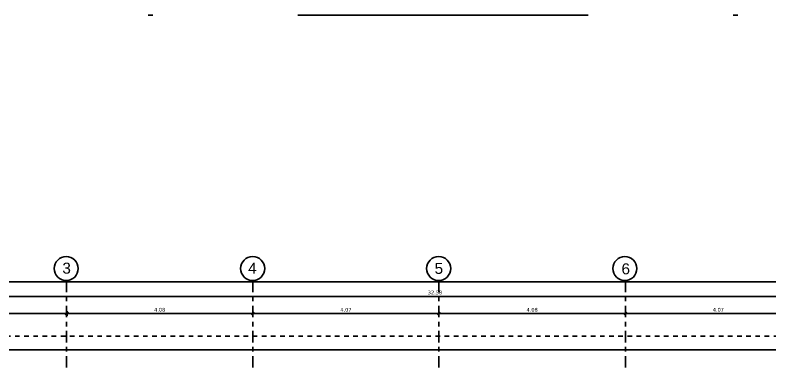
# Model space of a CAD drawing. Extents: x 183 to 373, y 23 to 105.
# Drawn here: x 215.55 to 232.07, y 97.22 to 104.82 of the extents above; entities that cross this region are included whole.
import ezdxf

# ---------------------------------------------------------------- set-up
doc = ezdxf.new("R2010")
doc.units = 0
doc.header["$LTSCALE"] = 0.005
doc.header["$PDMODE"] = 66
for name, pattern in [('C5', [60, 50, -5, 0, -5]), ('CONTINU', [0]), ('DASHDOT', [25.4, 12.7, -6.35, 0, -6.35]), ('HIDDEN', [9.525, 6.35, -3.175])]:
    doc.linetypes.add(name, pattern=pattern)
doc.layers.get('0').update_dxf_attribs({"linetype": 'CONTINUOUS'})
doc.layers.get('DEFPOINTS').update_dxf_attribs({"linetype": 'CONTINUOUS'})
for name, color, linetype in [('A-PISOS-NIVEL', 1, 'CONTINUOUS'), ('AR-PRJ-COB', 2, 'HIDDEN'), ('ARQ-CTA-1_050', 1, 'CONTINUOUS'), ('ARQ-EXO-1_100', 251, 'C5'), ('ARQ-TXT-1_100', 2, 'CONTINUOUS')]:
    doc.layers.add(name, color=color, linetype=linetype)
doc.styles.add('A20', font='arial.ttf', dxfattribs={"height": 0.2})
doc.styles.add('FNDE Texto Cota 0050', font='verdana.ttf', dxfattribs={"height": 0.08})
doc.dimstyles.new('FNDE 1-0050', dxfattribs={"dimscale": 5, "dimtxt": 0.08, "dimasz": 0.01, "dimexe": 0.15, "dimexo": 0.15, "dimgap": 0.01, "dimtad": 1, "dimzin": 1, "dimdsep": 46, "dimtxsty": 'FNDE Texto Cota 0050', "dimblk": 'tic', "dimcen": 0.015, "dimdle": 0.15, "dimse1": 1, "dimse2": 1, "dimclrd": 251, "dimclre": 251, "dimclrt": 256, "dimaunit": 1, "dimadec": 3, "dimazin": 0, "dimtfac": 1, "dimtix": 1, "dimtmove": 2, "dimatfit": 3, "dimfxl": 0.15, "dimtvp": 1, "dimtolj": 1, "dimtzin": 0, "dimarcsym": 0})

# ---------------------------------------------------------------- blocks, each defined once
blk = doc.blocks.new('tic')
at = {"color": 251}
for p, q in [((-1, 0), (1, 0)), ((0, -1), (0, 1))]:
    blk.add_line(p, q, dxfattribs=at)
blk.add_line((-0.6, -0.6), (0.6, 0.6))
blk = doc.blocks.new('*D60')
at = {"layer": 'ARQ-CTA-1_050', "color": 251, "lineweight": -2, "transparency": 16777216}
blk.add_line((216.728, 98.297), (220.708, 98.297), dxfattribs=at)
at = {"layer": 'DEFPOINTS', "color": 0, "transparency": 16777216}
for p in [(216.678, 99.018), (220.758, 99.018), (220.758, 98.297)]:
    blk.add_point(p, dxfattribs=at)
at = {"layer": 'ARQ-CTA-1_050', "color": 251, "lineweight": -2, "transparency": 16777216, "xscale": 0.05, "yscale": 0.05, "zscale": 0.05, "rotation": 180}
blk.add_blockref('tic', (216.678, 98.297), dxfattribs=at)
at = {"layer": 'ARQ-CTA-1_050', "color": 251, "lineweight": -2, "transparency": 16777216, "xscale": 0.05, "yscale": 0.05, "zscale": 0.05}
blk.add_blockref('tic', (220.758, 98.297), dxfattribs=at)
at = {"layer": 'ARQ-CTA-1_050', "transparency": 16777216, "insert": (218.718, 98.381), "char_height": 0.08, "attachment_point": 5, "style": 'FNDE Texto Cota 0050'}
blk.add_mtext('\\A1;4.08', dxfattribs=at)
blk = doc.blocks.new('*D61')
at = {"layer": 'ARQ-CTA-1_050', "color": 251, "lineweight": -2, "transparency": 16777216}
blk.add_line((220.808, 98.297), (224.778, 98.297), dxfattribs=at)
at = {"layer": 'DEFPOINTS', "color": 0, "transparency": 16777216}
for p in [(220.758, 99.018), (224.828, 99.018), (224.828, 98.297)]:
    blk.add_point(p, dxfattribs=at)
at = {"layer": 'ARQ-CTA-1_050', "color": 251, "lineweight": -2, "transparency": 16777216, "xscale": 0.05, "yscale": 0.05, "zscale": 0.05, "rotation": 180}
blk.add_blockref('tic', (220.758, 98.297), dxfattribs=at)
at = {"layer": 'ARQ-CTA-1_050', "color": 251, "lineweight": -2, "transparency": 16777216, "xscale": 0.05, "yscale": 0.05, "zscale": 0.05}
blk.add_blockref('tic', (224.828, 98.297), dxfattribs=at)
at = {"layer": 'ARQ-CTA-1_050', "transparency": 16777216, "insert": (222.793, 98.381), "char_height": 0.08, "attachment_point": 5, "style": 'FNDE Texto Cota 0050'}
blk.add_mtext('\\A1;4.07', dxfattribs=at)
blk = doc.blocks.new('*D62')
at = {"layer": 'ARQ-CTA-1_050', "color": 251, "lineweight": -2, "transparency": 16777216}
blk.add_line((224.878, 98.297), (228.858, 98.297), dxfattribs=at)
at = {"layer": 'DEFPOINTS', "color": 0, "transparency": 16777216}
for p in [(224.828, 99.018), (228.908, 99.018), (228.908, 98.297)]:
    blk.add_point(p, dxfattribs=at)
at = {"layer": 'ARQ-CTA-1_050', "color": 251, "lineweight": -2, "transparency": 16777216, "xscale": 0.05, "yscale": 0.05, "zscale": 0.05, "rotation": 180}
blk.add_blockref('tic', (224.828, 98.297), dxfattribs=at)
at = {"layer": 'ARQ-CTA-1_050', "color": 251, "lineweight": -2, "transparency": 16777216, "xscale": 0.05, "yscale": 0.05, "zscale": 0.05}
blk.add_blockref('tic', (228.908, 98.297), dxfattribs=at)
at = {"layer": 'ARQ-CTA-1_050', "transparency": 16777216, "insert": (226.868, 98.381), "char_height": 0.08, "attachment_point": 5, "style": 'FNDE Texto Cota 0050'}
blk.add_mtext('\\A1;4.08', dxfattribs=at)
blk = doc.blocks.new('*D63')
at = {"layer": 'ARQ-CTA-1_050', "color": 251, "lineweight": -2, "transparency": 16777216}
blk.add_line((228.958, 98.297), (232.928, 98.297), dxfattribs=at)
at = {"layer": 'DEFPOINTS', "color": 0, "transparency": 16777216}
for p in [(228.908, 99.018), (232.978, 99.018), (232.978, 98.297)]:
    blk.add_point(p, dxfattribs=at)
at = {"layer": 'ARQ-CTA-1_050', "color": 251, "lineweight": -2, "transparency": 16777216, "xscale": 0.05, "yscale": 0.05, "zscale": 0.05, "rotation": 180}
blk.add_blockref('tic', (228.908, 98.297), dxfattribs=at)
at = {"layer": 'ARQ-CTA-1_050', "color": 251, "lineweight": -2, "transparency": 16777216, "xscale": 0.05, "yscale": 0.05, "zscale": 0.05}
blk.add_blockref('tic', (232.978, 98.297), dxfattribs=at)
at = {"layer": 'ARQ-CTA-1_050', "transparency": 16777216, "insert": (230.943, 98.381), "char_height": 0.08, "attachment_point": 5, "style": 'FNDE Texto Cota 0050'}
blk.add_mtext('\\A1;4.07', dxfattribs=at)
blk = doc.blocks.new('*D71')
at = {"layer": 'ARQ-CTA-1_050', "color": 251, "lineweight": -2, "transparency": 16777216}
for p, q in [((208.503, 98.99), (242.782, 98.99)), ((265.603, 98.99), (243.185, 98.99))]:
    blk.add_line(p, q, dxfattribs=at)
at = {"layer": 'DEFPOINTS', "color": 0, "transparency": 16777216}
for p in [(265.653, 98.99), (208.453, 97.223), (265.653, 97.223)]:
    blk.add_point(p, dxfattribs=at)
at = {"layer": 'ARQ-CTA-1_050', "color": 251, "lineweight": -2, "transparency": 16777216, "xscale": 0.05, "yscale": 0.05, "zscale": 0.05, "rotation": 180}
blk.add_blockref('tic', (208.453, 98.99), dxfattribs=at)
at = {"layer": 'ARQ-CTA-1_050', "color": 251, "lineweight": -2, "transparency": 16777216, "xscale": 0.05, "yscale": 0.05, "zscale": 0.05}
blk.add_blockref('tic', (265.653, 98.99), dxfattribs=at)
at = {"layer": 'ARQ-CTA-1_050', "transparency": 16777216, "insert": (242.984, 99.073), "char_height": 0.08, "attachment_point": 5, "style": 'FNDE Texto Cota 0050'}
blk.add_mtext('\\A1;57.20', dxfattribs=at)
blk = doc.blocks.new('*D134')
at = {"layer": 'ARQ-CTA-1_050', "color": 251, "lineweight": -2, "transparency": 16777216}
blk.add_line((208.503, 98.673), (240.978, 98.673), dxfattribs=at)
at = {"layer": 'DEFPOINTS', "color": 0, "transparency": 16777216}
for p in [(241.028, 98.673), (208.453, 96.906), (241.028, 96.906)]:
    blk.add_point(p, dxfattribs=at)
at = {"layer": 'ARQ-CTA-1_050', "color": 251, "lineweight": -2, "transparency": 16777216, "xscale": 0.05, "yscale": 0.05, "zscale": 0.05, "rotation": 180}
blk.add_blockref('tic', (208.453, 98.673), dxfattribs=at)
at = {"layer": 'ARQ-CTA-1_050', "color": 251, "lineweight": -2, "transparency": 16777216, "xscale": 0.05, "yscale": 0.05, "zscale": 0.05}
blk.add_blockref('tic', (241.028, 98.673), dxfattribs=at)
at = {"layer": 'ARQ-CTA-1_050', "transparency": 16777216, "insert": (224.741, 98.757), "char_height": 0.08, "attachment_point": 5, "style": 'FNDE Texto Cota 0050'}
blk.add_mtext('\\A1;32.58', dxfattribs=at)
blk = doc.blocks.new('*D162')
at = {"layer": 'ARQ-CTA-1_050', "color": 251, "lineweight": -2, "transparency": 16777216}
blk.add_line((212.664, 98.297), (216.644, 98.297), dxfattribs=at)
at = {"layer": 'DEFPOINTS', "color": 0, "transparency": 16777216}
for p in [(212.614, 99.018), (216.694, 99.018), (216.694, 98.297)]:
    blk.add_point(p, dxfattribs=at)
at = {"layer": 'ARQ-CTA-1_050', "color": 251, "lineweight": -2, "transparency": 16777216, "xscale": 0.05, "yscale": 0.05, "zscale": 0.05, "rotation": 180}
blk.add_blockref('tic', (212.614, 98.297), dxfattribs=at)
at = {"layer": 'ARQ-CTA-1_050', "color": 251, "lineweight": -2, "transparency": 16777216, "xscale": 0.05, "yscale": 0.05, "zscale": 0.05}
blk.add_blockref('tic', (216.694, 98.297), dxfattribs=at)
at = {"layer": 'ARQ-CTA-1_050', "transparency": 16777216, "insert": (214.654, 98.381), "char_height": 0.08, "attachment_point": 5, "style": 'FNDE Texto Cota 0050'}
blk.add_mtext('\\A1;4.08', dxfattribs=at)

msp = doc.modelspace()

# ---------------------------------------------------------------- linework, layer by layer
at = {"linetype": 'DASHDOT', "ltscale": 100}
msp.add_lwpolyline([(183.343, 104.822), (373.361, 104.822), (373.361, 23.153), (183.343, 23.153)], close=True, dxfattribs=at)
at = {"layer": 'A-PISOS-NIVEL'}
msp.add_line((266.253, 97.506), (207.853, 97.506), dxfattribs=at)
at = {"layer": 'AR-PRJ-COB', "ltscale": 0.5}
msp.add_lwpolyline([(207.553, 97.806), (266.553, 97.806), (266.553, 88.156), (207.553, 88.156)], close=True, dxfattribs=at)
at = {"layer": 'ARQ-EXO-1_100'}
for p, q in [((216.678, 99.018), (216.678, 87.585)), ((220.758, 99.018), (220.758, 87.585)), ((224.828, 99.018), (224.828, 87.585)), ((228.908, 99.018), (228.908, 87.585))]:
    msp.add_line(p, q, dxfattribs=at)
at = {"layer": 'ARQ-EXO-1_100', "linetype": 'CONTINU'}
for centre in [(216.672, 99.281), (220.752, 99.281), (224.822, 99.281), (228.897, 99.281)]:
    msp.add_circle(centre, 0.263, dxfattribs=at)

# ---------------------------------------------------------------- texts
at = {"layer": 'ARQ-TXT-1_100', "char_height": 0.24, "width": 0.4375, "attachment_point": 2, "style": 'A20'}
for s, insert in [('3', (216.681, 99.41, -0.8)), ('4', (220.746, 99.41, -0.8)), ('5', (224.826, 99.405, -0.8)), ('6', (228.916, 99.395, -0.8))]:
    msp.add_mtext(s, dxfattribs=dict(at, insert=insert))

# ---------------------------------------------------------------- dimensions: what is measured, and where the dimension line sits
at = {"layer": 'ARQ-CTA-1_050'}
dim = msp.add_linear_dim(base=(265.653, 98.99), p1=(208.453, 97.223), p2=(265.653, 97.223), dimstyle='FNDE 1-0050', override={"dimtad": 0}, dxfattribs=at)
dim.commit()
dim.dimension.update_dxf_attribs({"geometry": '*D71', "text_midpoint": (242.984, 99.073), "dimtype": 160})
for base, p1, p2, picture, middle in [((216.694, 98.297), (212.614, 99.018), (216.694, 99.018), '*D162', (214.654, 98.381)), ((220.758, 98.297), (216.678, 99.018), (220.758, 99.018), '*D60', (218.718, 98.381)), ((224.828, 98.297), (220.758, 99.018), (224.828, 99.018), '*D61', (222.793, 98.381)), ((228.908, 98.297), (224.828, 99.018), (228.908, 99.018), '*D62', (226.868, 98.381)), ((232.978, 98.297), (228.908, 99.018), (232.978, 99.018), '*D63', (230.943, 98.381)), ((241.028274287, 98.673204233), (208.453274287, 96.906446929), (241.028274287, 96.906446929), '*D134', (224.740774287, 98.756857692))]:
    dim = msp.add_linear_dim(base=base, p1=p1, p2=p2, dimstyle='FNDE 1-0050', override={"dimtad": 0}, dxfattribs=at)
    dim.commit()
    dim.dimension.update_dxf_attribs({"geometry": picture, "text_midpoint": middle})

doc.saveas('drawing.dxf')
